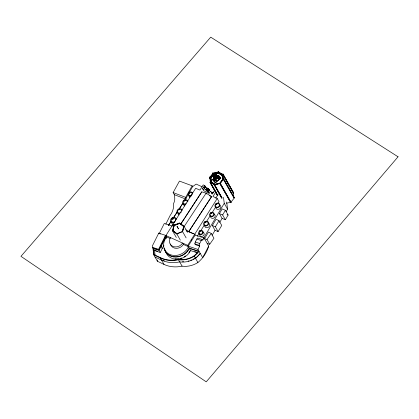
<?xml version="1.0" encoding="UTF-8"?>
<svg xmlns="http://www.w3.org/2000/svg" width="419" height="419" viewBox="0 0 419 419"><rect width="100%" height="100%" fill="white"/><g stroke="black" fill="none" stroke-linecap="round" stroke-linejoin="round"><path stroke-width="0.63" d="M177.033 226.386L178.489 228.894L177.122 226.354M214.277 178.986L213.528 177.666L213.585 176.938M213.428 176.666L214.79 178.101L214.999 179.301L216.084 181.212M213.8 173.885C215.193 174.173 213.381 174.356 213.894 174.126M213.915 173.859L213.795 174M176.294 237.473L172.466 230.728L173.848 225.192L179.615 222.908L183.993 226.16L187.503 232.341M172.811 230.591L177.054 233.87L172.811 230.591L174.115 225.391L179.531 223.243L183.773 226.522L182.611 231.147M172.942 230.817L174.115 225.391M182.469 231.723L183.642 226.297M186.12 237.877L182.605 231.691L183.993 226.16M204.011 237.861L208.693 246.1L202.676 257.664L197.993 249.42L199.706 246.131L195.28 244.607L194.83 243.816L195.285 241.993L196.83 239.024L197.831 238.055L202.257 239.579L202.707 240.375L204.011 237.861L201.45 237.133A96.71 82.894 -29.6 0 1 195.207 234.996L194.751 234.195L186.266 230.843M199.706 246.131L199.255 245.34L199.711 243.518L201.256 240.548L202.257 239.579M165.845 224.081L170.135 215.492A17.698 15.168 -29.6 0 0 173.466 203.728A11.669 9.998 -29.6 0 0 174.697 197.538L174.33 194.694L173.126 192.572L179.447 181.081L192.117 185.806L192.593 186.649L184.873 200.292M165.542 235.342L158.555 249.326L152.537 247.367L152.354 245.937L158.749 233.132L165.542 235.342L165.893 235.96L158.911 249.954L152.904 248.001L153.789 254.862L157.403 261.252L163.981 264.389A28.461 24.396 -29.6 0 0 182.082 266.144A21.222 18.19 -29.6 0 0 197.915 262.519A31.964 27.397 -29.6 0 0 208.693 246.1M163.939 245.136L160.273 252.479L159.073 250.358L165.28 237.934L166.369 238.254M203.775 187.665L204.812 185.612L203.199 184.889L199.947 190.074L195.657 188.299L165.924 235.546L166.71 236.934A13.434 11.517 -29.6 0 0 169.695 254.417A13.434 11.517 -29.6 0 0 188.503 246.754L183.396 244.455L182.611 243.067A7.385 6.332 -29.6 0 1 172.769 246.351A7.385 6.332 -29.6 0 1 170.496 237.61M205.519 186.942L205.247 186.371L205.829 187.251L207.803 188.65L206.656 190.425L207.049 191.043L206.897 190.655L208.369 188.911L210.296 191.509L211.747 192.185L212.711 193.882M207.803 188.65L208.196 189.268M185.088 199.826L186.146 198.203L185.664 197.354L192.117 185.806M203.461 238.395L224.244 203.309L223.468 197.333M212.328 225.548L216.052 219.263L219.022 220.666L221.74 225.443L218.095 231.592L215.047 230.33L212.328 225.548L215.382 226.815L218.095 231.592M219.394 213.622L222.175 208.924L225.417 210.27L228.135 215.047L225.354 219.745L222.112 218.399L219.394 213.622L222.636 214.963L225.354 219.745M215.382 226.815L219.022 220.666M222.636 214.963L225.417 210.27M212.166 235.19L215.047 230.33M219.682 222.505L222.112 218.399M226.087 211.695L227.575 209.175L226.648 202M208.929 189.461L207.897 191.499L209.139 189.634M159.073 250.358L153.317 248.488L154.113 254.642L160.545 257.711A28.094 24.082 -29.6 0 0 176.86 259.749L179.856 259.581A20.856 17.876 -29.6 0 0 192.929 256.59L195.338 254.789L198.48 251.458L189.362 248.441L187.56 251.348A13.806 11.837 -29.6 0 1 173.723 256.983A13.806 11.837 -29.6 0 1 164.107 248.216M189.362 248.441L190.566 250.557L188.76 253.464A13.806 11.837 -29.6 0 1 175.854 259.188A13.806 11.837 -29.6 0 1 165.73 251.992M189.467 248.451L187.717 245.372L217.204 198.517L212.941 196.469L215.947 191.912M195.207 234.996L188.173 246.173L197.993 249.42M197.244 236.274L198.973 233.53M200.701 230.801A0.67 0.571 -29.6 0 0 199.596 230.785A0.67 0.571 -29.6 0 0 200.01 231.691A0.67 0.571 -29.6 0 0 200.701 230.801L204.158 225.296M206.572 221.457L210.029 215.968M212.098 212.674L215.555 207.185M217.974 203.341L219.011 201.696L217.204 198.517M210.296 191.509L209.149 193.285L203.786 190.776L202.497 188.508L203.644 186.733L204.676 187.681M202.497 188.508C204.231 190.629 203.236 188.356 204.446 188.854A1.189 0.319 32.9 0 0 204.378 188.76L205.499 186.816M204.399 188.676L205.567 186.869M206.687 190.477L205.808 189.755L206.955 187.979M205.897 189.828L207.044 188.052M206.033 189.948L207.18 188.173M206.211 190.1L207.358 188.325M206.394 190.21L207.541 188.435M206.494 190.263L207.641 188.487M206.593 190.331L207.74 188.555M206.672 190.561L207.834 188.702M206.782 190.645L207.929 188.869M206.845 190.713L208.295 188.88M206.902 190.813L208.17 188.791M207.012 190.891L208.369 188.911L207.285 190.786M207.798 191.284L207.321 190.844L208.468 189.069M207.368 190.896L208.557 189.142L207.447 190.964M207.468 191.012L208.615 189.236M207.583 191.106L208.73 189.33M207.667 191.153L208.814 189.378M207.855 191.462L209.071 189.571M209.149 193.285L208.107 191.583L209.212 189.739M208.29 191.771L209.437 189.996M168.26 224.773L168.553 225.291L171.015 221.499M177.352 211.747L173.482 217.707L177.426 211.705M179.107 209.034L182.977 203.079M168.553 225.291L171.036 221.483M178.845 209.531L182.747 203.55M180.788 223.84L201.785 191.855L206.111 193.154L211.632 196.558L188.76 231.607A96.71 82.894 -29.6 0 0 193.531 233.713M180.898 224.029L184.454 218.608M185.167 217.524L201.785 191.855M184.119 226.585L206.111 193.154L206.583 193.981M188.76 231.607L211.632 196.558M215.754 198.129L218.09 194.589M207.012 239.49L211.218 233.441L208.489 232.032L204.53 238.715L207.012 239.49L209.73 244.272L213.936 238.222L211.218 233.441M214.696 190.378L212.051 194.076L211.747 192.185M220.913 181.987L219.823 183.381L215.172 184.449L211.495 182.207L210.877 177.918L213.879 174.309M211.495 182.207L210.956 178.059L213.512 174.781M210.663 182.076L214.711 184.496L219.855 183.318L223.028 179.248L222.431 174.608L218.409 172.162L213.271 173.34L210.066 177.436L210.877 182.448L214.418 184.564M221.714 198.234L214.266 184.868L220.373 183.47L231 202.178L230.68 202.587L234.326 197.909L223.657 178.876L223.296 178.96M210.877 182.448L210.275 177.813L213.481 173.712L218.624 172.534L222.641 174.98L222.431 174.608M211.412 182.066L215.088 184.302L219.745 183.239L222.646 179.526L222.101 175.32L218.409 173.11L214.376 174.037M221.641 181.06L222.725 179.667L222.101 175.32M214.135 174.105L213.884 174.1M215.366 182.831L220.713 178.028L218.163 175.168L220.803 178.185L215.366 182.831L212.564 179.631L214.093 178.415M215.146 174.393L214.381 173.937L215.345 174.749L214.245 175.634L213.465 174.079L214.151 173.524L215.146 174.912M213.685 175.016L213.7 174.487L214.245 175.634M213.376 174.969L214.79 173.833L216.686 176.001L214.795 177.52L213.276 175.409L213.376 174.969L214.518 176.415M214.46 175.461L214.025 174.697L214.711 174.147M219.252 178.667L218.168 176.755L214.79 173.833M213.292 176.855L214.083 175.88M214.24 175.928L215.654 174.796L215.932 175.283M216.167 175.09L214.277 176.614L213.276 175.409M214.423 177.028L216.476 175.372L216.33 175.116L214.277 176.771L214.423 177.028L213.397 175.886L213.25 175.629L214.423 176.87L216.314 175.352L215.167 173.89M217.079 175.545L217.414 175.278L218.058 175.99L219.142 177.902M214.669 180.306L213.585 178.389L213.926 178.112M214.79 178.101L217.293 176.09L217.561 176.556M218.058 175.99L217.723 176.258L218.807 178.175M215.329 181.034L214.24 179.123L214.586 178.845L215.675 180.757M217.671 176.326L215.031 178.782L217.801 176.556L215.932 174.393L217.801 176.556M216.602 180.799L215.638 179.102L217.707 177.441L218.671 179.138M212.653 179.788L213.674 178.976M192.593 186.649L196.144 184.088L202.052 186.743M194.516 258.476L195.296 258.01M174.241 225.616L179.657 223.468L183.773 226.522M176.923 233.645L182.338 231.498M172.466 230.728L176.839 233.98L182.605 231.691M219.1 172.675L218.456 171.539L218.137 171.952M233.964 197.993L223.337 179.29L222.667 174.1L223.028 174.021L233.697 193.054L233.336 193.138L222.709 174.43L218.498 171.869L212.752 173.183L212.711 172.853L213.114 173.099L209.757 177.394L209.353 177.148L209.715 177.064L210.427 182.579L217.833 195.621M215.031 174.047L218.488 173.257L222.18 175.461M222.709 174.43L223.07 174.346L233.697 193.054M217.471 195.699L210.024 182.333L214.628 184.784L222.033 197.826M234.326 197.909L223.699 179.206L223.337 179.29L220.054 183.883L230.68 202.587M210.066 182.663L210.427 182.579M214.308 185.198L214.669 185.114L222.075 198.15M220.054 183.883L220.415 183.8L231.042 202.503M222.667 174.1L233.294 192.808L233.655 192.724M233.922 197.663L234.284 197.585M226.449 203.22L231 202.178M204.844 187.487L204.603 187.209L205.08 187.115M165.112 237.526L166.275 237.872L165.117 237.542L164.756 236.908M207.243 243.497L209.73 244.272M154.092 250.106L157.712 251.29M153.317 248.488L154.522 250.609L160.273 252.479M172.282 226.103L164.3 223.463L159.105 233.744L158.754 233.126L159.885 233.503L160.236 234.121M194.725 251.578L197.799 252.584M190.566 250.557L197.857 252.971M196.83 239.024L201.256 240.548M195.285 241.993L199.711 243.518M194.83 243.816L199.255 245.34M173.126 192.572L185.664 197.354M174.33 194.694L185.675 199.02M172.345 225.338L174.163 226.056M227.051 214.601L228.135 215.047M165.924 235.546L187.717 245.372M166.71 236.934L170.14 238.479M204.367 188.623L205.808 189.755M209.552 195.699L211.742 196.747M153.789 254.862L160.362 257.999A28.45 24.386 -29.6 0 0 178.457 259.754A21.212 18.185 -29.6 0 0 194.285 256.135A31.907 27.35 -29.6 0 0 199.035 251.285L189.231 248.043A13.445 11.523 -29.6 0 1 175.943 256.768A13.445 11.523 -29.6 0 1 164.562 248.671M154.983 256.988L161.566 260.115A28.45 24.386 -29.6 0 0 179.662 261.87A21.222 18.19 -29.6 0 0 195.49 258.256A31.964 27.397 -29.6 0 0 200.256 253.395A31.907 27.35 -29.6 0 1 195.484 258.251M173.063 224.202L174.775 225.123M185.853 229.811L188.65 231.414M216.696 175.121L218.168 176.755L214.999 179.301L213.528 177.666M219.163 178.51L218.718 178.017L219.053 177.745L217.414 175.278M215.345 174.749L214.586 173.775M217.11 177.347L218.582 178.981M213.465 174.079L214.025 174.697M213.481 174.66L214.041 175.283M213.517 175.215L214.381 176.174L214.14 176.368L214.795 177.52M214.167 177.478L214.9 178.295L217.403 176.284L215.303 173.974L215.45 174.231M213.559 176.891L215.057 178.573M213.161 176.624L215.031 178.782M215.408 179.421L216.513 180.641M213.585 178.389L214.24 179.123M214.523 179.426L214.926 179.871L214.58 180.149L215.995 181.06M212.564 179.631L215.277 182.674M179.164 209.291C177.399 208.547 178.965 211.192 179.164 209.291A2.153 1.844 -29.6 0 1 181.689 210.982M205.3 187.094L205.493 186.994A1.189 0.319 32.9 0 1 205.593 187.078L205.546 186.9M208.159 189.116L208.123 188.786M207.321 190.844L207.049 190.697M223.94 180.091L224.584 181.228M228.125 187.461L228.769 188.597M229.413 189.728L230.057 190.865M231.021 192.562L231.665 193.698M223.028 179.248L223.243 179.62M218.409 172.162L218.624 172.534M215.822 174.456L216.686 176.001M219.855 183.318L230.639 202.262M214.151 173.524L214.381 173.937M213.271 173.34L213.481 173.712M214.711 184.496L214.926 184.868M210.066 177.436L210.275 177.813M214.266 184.868L221.672 197.904M224.244 203.309L227.575 209.175M209.353 177.148L209.998 178.285M209.395 177.478L210.039 178.609M210.385 182.255L217.791 195.291M210.024 182.333L215.497 191.97M216.785 194.238L217.43 195.374M204.812 185.612L205.766 187.288M191.232 239.783L191.687 240.585M194.285 256.129L197.915 262.519M176.839 233.98L180.353 240.16M178.457 259.754L182.082 266.144M161.048 246.409L162.247 248.525M160.372 245.686L160.996 246.781M160.362 257.999L163.981 264.389M152.537 247.367L153.16 248.462M233.294 192.808L233.839 197.019M223.028 174.021L223.07 174.346M223.657 178.876L223.699 179.206M222.866 176.724L223.091 178.463M220.373 183.47L220.415 183.8M218.456 171.539L218.498 171.869M214.628 184.784L214.669 185.114M157.245 260L157.403 261.252M154.522 250.609L155.156 255.527M211.904 193.389A5.18 4.441 -29.6 0 1 213.664 192.693M211.873 193.337A5.18 4.441 -29.6 0 1 213.638 192.64M183.396 244.455A7.385 6.332 -29.6 0 1 176.163 248.326A7.385 6.332 -29.6 0 1 170.381 244.047M190.43 250.148A13.434 11.517 -29.6 0 1 188.869 252.798M185.722 255.894A13.434 11.517 -29.6 0 1 184.103 256.936M181.778 257.999A13.434 11.517 -29.6 0 1 179.94 258.533M178.704 258.753A13.434 11.517 -29.6 0 1 175.022 258.769M202.822 232.215A2.388 2.048 -29.6 0 1 204.1 234.671A2.388 2.048 -29.6 0 1 201.377 236.395A2.388 2.048 -29.6 0 1 199.622 234.242M209.018 223.432A2.682 2.299 -29.6 0 1 208.081 227.402A2.682 2.299 -29.6 0 1 204.551 225.563M220.394 205.446A2.614 2.242 -29.6 0 1 218.975 209.249A2.614 2.242 -29.6 0 1 215.858 207.044M179.473 213.585A2.744 2.352 -29.6 0 1 176.954 211.543A2.744 2.352 -29.6 0 1 179.285 208.762A2.744 2.352 -29.6 0 1 182.207 210.312M185.847 204.451A2.755 2.362 -29.6 0 1 182.694 202.948A2.755 2.362 -29.6 0 1 184.753 199.811A2.755 2.362 -29.6 0 1 187.906 201.314M191.195 196.061A2.414 2.069 -29.6 0 1 188.272 195.018A2.414 2.069 -29.6 0 1 189.797 192.153A2.414 2.069 -29.6 0 1 192.724 193.196M181.354 211.962A2.153 1.844 -29.6 0 1 178.258 212.752A2.153 1.844 -29.6 0 1 178.216 209.888M184.391 200.591A2.085 1.786 -29.6 0 1 187.314 201.989M186.209 203.671A2.085 1.786 -29.6 0 1 183.8 203.545A2.085 1.786 -29.6 0 1 183.611 201.324M190.87 192.525A1.776 1.519 -29.6 0 1 192.017 194.646M191.761 195.018A1.776 1.519 -29.6 0 1 189.336 195.406A1.776 1.519 -29.6 0 1 189.236 193.196M200.738 231.037A1.76 1.508 -29.6 0 1 202.623 232.587A1.76 1.508 -29.6 0 1 200.261 234.085A1.76 1.508 -29.6 0 1 199.601 231.759M205.708 221.887A2.053 1.76 -29.6 0 1 208.149 223.557A2.053 1.76 -29.6 0 1 205.294 225.333A2.053 1.76 -29.6 0 1 204.802 222.447M211.595 212.904A1.875 1.608 -29.6 0 1 213.732 214.413A1.875 1.608 -29.6 0 1 211.317 216.141A1.875 1.608 -29.6 0 1 210.427 213.737M210.747 213.376A1.875 1.608 -29.6 0 1 211.145 213.093M216.654 203.749A2.079 1.781 -29.6 0 1 219.399 205.237A2.079 1.781 -29.6 0 1 216.434 207.106A2.079 1.781 -29.6 0 1 216.194 204.037M173.188 218.011A2.357 2.022 -29.6 0 1 175.598 220.583M175.304 221.096A2.357 2.022 -29.6 0 1 171.685 221.546A2.357 2.022 -29.6 0 1 172.612 218.226M174.618 222.389A3.033 2.598 -29.6 0 1 170.695 221.201A3.033 2.598 -29.6 0 1 172.848 217.503A3.033 2.598 -29.6 0 1 176.394 219.336M173.346 224.375A3.033 2.598 -29.6 0 1 171.753 223.118M171.554 222.463A3.033 2.598 -29.6 0 1 171.554 221.766M179.075 214.952A2.744 2.352 -29.6 0 1 177.923 213.559M184.753 205.954A2.755 2.362 -29.6 0 1 183.548 203.922M189.828 197.475A2.414 2.069 -29.6 0 1 189.074 196.082M214.219 214.277A2.42 2.074 -29.6 0 1 214.167 217.849A2.42 2.074 -29.6 0 1 210.589 216.874M194.128 258.706A20.856 17.876 -29.6 0 1 192.902 259.351M191.645 259.927A20.856 17.876 -29.6 0 1 190.786 260.267M189.048 260.848A20.856 17.876 -29.6 0 1 188.162 261.084M183.705 261.744A20.856 17.876 -29.6 0 1 182.375 261.76M164.458 260.927A28.094 24.082 -29.6 0 1 163.085 260.414M217.173 177.509A1.137 0.974 -30.5 0 1 215.628 179.107M398.05 156.795L206.232 381.85L20.95 256.334L210.72 37.15L398.05 156.795M205.148 222.735A0.697 0.597 -29.6 0 0 205.991 221.897A0.697 0.597 -29.6 0 0 204.875 221.735A0.697 0.597 -29.6 0 0 205.148 222.735M211.045 213.507A0.539 0.461 -29.6 0 0 211.558 212.763A0.539 0.461 -29.6 0 0 210.657 212.805A0.539 0.461 -29.6 0 0 211.045 213.507M216.476 204.388A0.55 0.471 -29.6 0 0 217.047 203.66A0.55 0.471 -29.6 0 0 216.141 203.644A0.55 0.471 -29.6 0 0 216.476 204.388M172.555 219.273A0.78 0.67 -29.6 0 0 173.351 218.22A0.78 0.67 -29.6 0 0 172.052 218.226A0.78 0.67 -29.6 0 0 172.555 219.273M184.234 201.052A0.566 0.487 -29.6 0 0 184.941 200.382A0.566 0.487 -29.6 0 0 184.041 200.224A0.566 0.487 -29.6 0 0 184.234 201.052M189.488 193.007A0.539 0.461 -29.6 0 0 190.095 192.326A0.539 0.461 -29.6 0 0 189.215 192.253A0.539 0.461 -29.6 0 0 189.488 193.007M200.601 234.703A2.388 2.048 -29.6 0 0 203.084 231.524A2.388 2.048 -29.6 0 0 199.125 231.477A2.388 2.048 -29.6 0 0 200.601 234.703M205.446 225.967A2.682 2.299 -29.6 0 0 208.693 222.73A2.682 2.299 -29.6 0 0 204.383 222.096A2.682 2.299 -29.6 0 0 205.446 225.967M211.736 216.66A2.42 2.074 -29.6 0 0 214.036 213.318A2.42 2.074 -29.6 0 0 209.992 213.517A2.42 2.074 -29.6 0 0 211.736 216.66M217.021 207.709A2.614 2.242 -29.6 0 0 219.745 204.231A2.614 2.242 -29.6 0 0 215.413 204.173A2.614 2.242 -29.6 0 0 217.021 207.709"/></g></svg>
